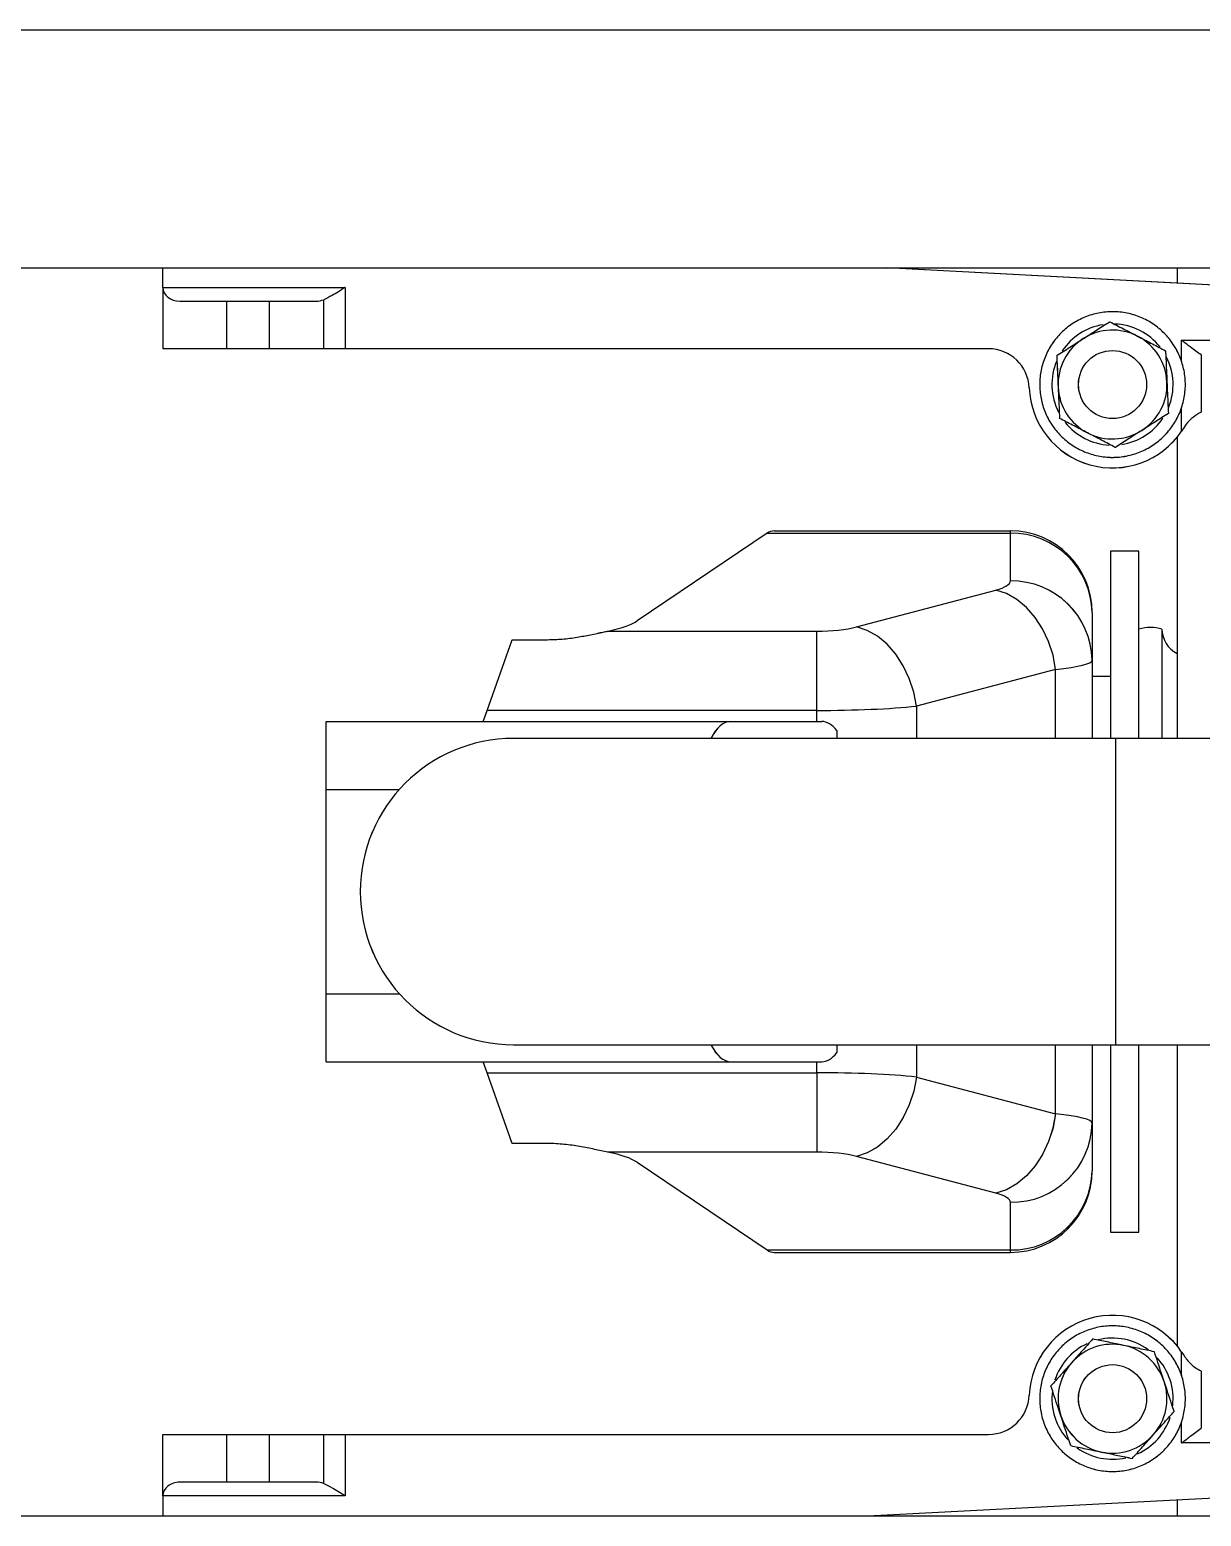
# Model space of a CAD drawing. Header units: inches. Extents: x -1851 to 6314, y -1304 to 4687.
# Drawn here: x 1539.06 to 1546.94, y 1502.99 to 1512.99 of the extents above; entities that cross this region are included whole.
import ezdxf

# ---------------------------------------------------------------- set-up
doc = ezdxf.new("R2010")
doc.units = ezdxf.units.IN
doc.header["$MEASUREMENT"] = 0
doc.layers.add('E-ARRY-TABL', color=9, linetype='Continuous')

# ---------------------------------------------------------------- blocks, each defined once
blk = doc.blocks.new('2.2.1_8 Mid Plan View')
at = {"color": 7, "linetype": 'Continuous', "lineweight": 15}
for p, q in [((-0.30061, -3.73684), (-0.30061, 2.68042)), ((0.30109, 2.68042), (0.30109, -3.73684)), ((-0.41544, -3.62201), (-0.41544, 2.56559)), ((-0.28572, -0.59238), (-0.30061, -0.87641)), ((0.28572, -0.59238), (0.30109, -0.88558)), ((-0.26575, -0.7344), (-0.26575, -0.60279)), ((0.26575, -0.60279), (0.26575, -0.7344)), ((-0.07382, -0.62663), (-0.07382, -0.76607)), ((0.07382, -0.76607), (0.07382, -0.62663)), ((-0.25867, -0.72494), (-0.23108, -0.72494)), ((0.23108, -0.72494), (0.25867, -0.72494)), ((-0.30061, -0.73654), (-0.29328, -0.73654)), ((-0.2235, -0.73339), (-0.22193, -0.7344)), ((-0.21905, -0.73654), (-0.07382, -0.73654)), ((0.07382, -0.73654), (0.21905, -0.73654)), ((0.22193, -0.7344), (0.2235, -0.73339)), ((0.29328, -0.73654), (0.30109, -0.73654)), ((-0.12655, -0.74387), (-0.07382, -0.74387)), ((-0.07382, -0.75496), (-0.16416, -0.75496)), ((-0.16416, -0.75496), (-0.16416, -0.76871)), ((0.16416, -0.75496), (0.07382, -0.75496)), ((0.16416, -0.76871), (0.16416, -0.75496)), ((-0.07382, -0.76607), (-0.07382, -1.05642)), ((0.07382, -1.05642), (0.07382, -0.76607)), ((-0.16416, -0.76871), (-0.07382, -0.76871)), ((-0.10375, -0.76871), (-0.10375, -0.77755)), ((0.07382, -0.76871), (0.16416, -0.76871)), ((-0.13451, -0.77755), (-0.11152, -0.77755)), ((-0.11152, -0.77755), (-0.07382, -0.77755)), ((0.07382, -0.77755), (0.11152, -0.77755)), ((0.11152, -0.77755), (0.13451, -0.77755)), ((-0.10713, -0.79512), (-0.08939, -0.86225)), ((0.08939, -0.86225), (0.10713, -0.79512)), ((-0.17388, -0.93077), (-0.17388, -0.81692)), ((-0.17274, -0.81692), (-0.17388, -0.81692)), ((-0.17274, -0.9342), (-0.17274, -0.81692)), ((-0.14975, -0.81692), (-0.17274, -0.81692)), ((-0.12762, -0.89107), (-0.14536, -0.82395)), ((0.14536, -0.82395), (0.12762, -0.89107)), ((0.17274, -0.81692), (0.14975, -0.81692)), ((0.17274, -0.9342), (0.17274, -0.81692)), ((0.17388, -0.81692), (0.17274, -0.81692)), ((0.17388, -0.93077), (0.17388, -0.81692)), ((-0.26164, -0.82753), (-0.26164, -1.13761)), ((0.26164, -1.13761), (0.26164, -0.82753)), ((-0.07762, -0.90058), (-0.07382, -0.90058)), ((0.07382, -0.90058), (0.07762, -0.90058)), ((-0.08202, -0.95162), (-0.08202, -0.90787)), ((0.08202, -0.95162), (0.08202, -0.90787)), ((-0.12556, -1.01105), (-0.12556, -0.91029)), ((-0.08733, -0.91029), (-0.12556, -0.91029)), ((-0.08733, -0.91029), (-0.08733, -1.06915)), ((0.08733, -1.06915), (0.08733, -0.91029)), ((0.08733, -0.91029), (0.12556, -0.91029)), ((0.12556, -0.91029), (0.12556, -1.01105)), ((-0.17274, -0.9342), (-0.13046, -0.99686)), ((0.13046, -0.99686), (0.17274, -0.9342)), ((-0.08202, -1.14664), (-0.08202, -0.95162)), ((0.08202, -1.14664), (0.08202, -0.95162)), ((-0.12142, -1.05699), (-0.12142, -1.04001)), ((0.12142, -1.04001), (0.12142, -1.05699)), ((-0.08733, -1.06915), (-0.12142, -1.05699)), ((0.12142, -1.05699), (0.08733, -1.06915)), ((-0.08202, -1.07104), (-0.08733, -1.06915)), ((0.08733, -1.06915), (0.08202, -1.07104)), ((-0.29117, -1.22538), (-0.29117, -1.13761)), ((-0.29117, -1.13761), (-0.26164, -1.13761)), ((-0.26164, -1.13761), (-0.26164, -1.14785)), ((0.26164, -1.13761), (0.29117, -1.13761)), ((0.26164, -1.14785), (0.26164, -1.13761)), ((0.29117, -1.13761), (0.29117, -1.22538)), ((-0.26164, -1.14785), (-0.28532, -1.14785)), ((-0.28461, -1.17412), (-0.28461, -1.15156)), ((-0.26164, -1.14785), (-0.26164, -1.17412)), ((-0.04921, -1.14664), (-0.08202, -1.14664)), ((0.04921, -1.14664), (-0.04921, -1.14664)), ((0.08202, -1.14664), (0.04921, -1.14664)), ((0.28532, -1.14785), (0.26164, -1.14785)), ((0.26164, -1.17412), (0.26164, -1.14785)), ((0.28461, -1.15156), (0.28461, -1.17412)), ((-0.28461, -1.17412), (-0.26164, -1.17412)), ((-0.28461, -1.19462), (-0.28461, -1.17412)), ((-0.26164, -1.17412), (-0.26164, -1.19462)), ((0.26164, -1.17412), (0.28461, -1.17412)), ((0.26164, -1.19462), (0.26164, -1.17412)), ((0.28461, -1.17412), (0.28461, -1.19462)), ((-0.26164, -1.19462), (-0.28461, -1.19462)), ((-0.28461, -1.21718), (-0.28461, -1.19462)), ((-0.26164, -1.19462), (-0.26164, -1.22538)), ((0.28461, -1.19462), (0.26164, -1.19462)), ((0.26164, -1.22538), (0.26164, -1.19462)), ((0.28461, -1.19462), (0.28461, -1.21718)), ((-0.29117, -1.22538), (-0.30061, -1.22538)), ((-0.29117, -1.22538), (-0.26164, -1.22538)), ((0.29117, -1.22538), (0.26164, -1.22538)), ((0.29117, -1.22538), (0.30109, -1.22538))]:
    blk.add_line(p, q, dxfattribs=at)
at = {"color": 8, "linetype": 'Continuous', "lineweight": 15}
for p, q in [((-0.2555, -0.7344), (-0.26575, -0.7344)), ((-0.22193, -0.7344), (-0.23334, -0.7344)), ((0.23334, -0.7344), (0.22193, -0.7344)), ((0.26575, -0.7344), (0.2555, -0.7344)), ((0.07382, -0.76607), (-0.07382, -0.76607)), ((-0.07382, -0.79512), (-0.10713, -0.79512)), ((0.10713, -0.79512), (0.07382, -0.79512)), ((-0.08939, -0.86225), (-0.07382, -0.86225)), ((0.07382, -0.86225), (0.08939, -0.86225)), ((-0.08202, -0.91029), (-0.08733, -0.91029)), ((0.08733, -0.91029), (0.08202, -0.91029)), ((-0.04921, -1.14664), (-0.04921, -1.11144)), ((0.04921, -1.14664), (0.04921, -1.11144))]:
    blk.add_line(p, q, dxfattribs=at)
at = {"color": 7, "linetype": 'Continuous', "lineweight": 15, "flags": 128}
for points in [[(-0.10713, -0.79512), (-0.11391, -0.7964), (-0.12048, -0.79852), (-0.12664, -0.80144), (-0.1322, -0.80504), (-0.13698, -0.80923), (-0.14085, -0.81388), (-0.14367, -0.81883), (-0.14536, -0.82395)], [(0.10713, -0.79512), (0.11391, -0.7964), (0.12048, -0.79852), (0.12664, -0.80144), (0.1322, -0.80504), (0.13698, -0.80923), (0.14085, -0.81388), (0.14367, -0.81883), (0.14536, -0.82395)], [(-0.08939, -0.86225), (-0.09617, -0.86352), (-0.10274, -0.86565), (-0.1089, -0.86856), (-0.11446, -0.87217), (-0.11924, -0.87636), (-0.1231, -0.881), (-0.12592, -0.88596), (-0.12762, -0.89107)], [(0.08939, -0.86225), (0.09617, -0.86352), (0.10274, -0.86565), (0.1089, -0.86856), (0.11446, -0.87217), (0.11924, -0.87636), (0.1231, -0.881), (0.12592, -0.88596), (0.12762, -0.89107)]]:
    blk.add_lwpolyline(points, dxfattribs=at)
at = {"color": 7, "linetype": 'Continuous', "lineweight": 15}
for centre in [(-0.24442, -0.76771), (0.24442, -0.76771)]:
    blk.add_circle(centre, 0.0164, dxfattribs=at)
for centre, radius, start, end in [((-0.24442, -0.76771), 0.0351, 120.68288, 131.93288), ((-0.24442, -0.76771), 0.0351, 109.43288, 120.68288), ((-0.24442, -0.76771), 0.0351, 98.18288, 109.43288), ((-0.24442, -0.76771), 0.0351, 86.93288, 98.18288), ((-0.24442, -0.76771), 0.04019, 272.35528, 55.98004), ((-0.24442, -0.76771), 0.0351, 75.68288, 86.93288), ((-0.24442, -0.76771), 0.0351, 64.43288, 75.68288), ((-0.24442, -0.76771), 0.0351, 53.18288, 64.43288), ((-0.12655, -0.73075), 0.01312, 270, 333.81634), ((0.24442, -0.76771), 0.04019, 124.01996, 267.64472), ((0.24442, -0.76771), 0.0351, 113.90506, 125.15506), ((0.24442, -0.76771), 0.0351, 102.65506, 113.90506), ((0.24442, -0.76771), 0.0351, 91.40506, 102.65506), ((0.24442, -0.76771), 0.0351, 80.15506, 91.40506), ((0.24442, -0.76771), 0.0351, 68.90506, 80.15506), ((0.24442, -0.76771), 0.0351, 57.65506, 68.90506), ((-0.24442, -0.76771), 0.0292, 128.30288, 177.95703), ((-0.24442, -0.76771), 0.0351, 131.93288, 143.18288), ((-0.24442, -0.76771), 0.02625, 92.55788, 152.55788), ((-0.24442, -0.76771), 0.0292, 92.55788, 116.79583), ((-0.24442, -0.76771), 0.0292, 67.40745, 92.55788), ((-0.24442, -0.76771), 0.02625, 32.55788, 92.55788), ((-0.24442, -0.76771), 0.0292, 8.73124, 56.20839), ((-0.24442, -0.76771), 0.0351, 41.93288, 53.18288), ((-0.24442, -0.76771), 0.0351, 30.68288, 41.93288), ((-0.10766, -0.74942), 0.01968, 163.6403, 196.3597), ((0.24442, -0.76771), 0.0351, 136.40506, 147.65506), ((0.24442, -0.76771), 0.02625, 108.28006, 168.28006), ((0.24442, -0.76771), 0.0351, 125.15506, 136.40506), ((0.24442, -0.76771), 0.0292, 108.28006, 132.51802), ((0.24442, -0.76771), 0.0292, 83.12964, 108.28006), ((0.24442, -0.76771), 0.02625, 48.28006, 108.28006), ((0.24442, -0.76771), 0.0292, 24.45342, 71.93058), ((0.24442, -0.76771), 0.0351, 46.40506, 57.65506), ((0.24442, -0.76771), 0.0351, 35.15506, 46.40506), ((-0.24442, -0.76771), 0.0351, 143.18288, 154.43288), ((-0.24442, -0.76771), 0.0351, 19.43288, 30.68288), ((0.24442, -0.76771), 0.0351, 147.65506, 158.90506), ((0.24442, -0.76771), 0.0292, 144.02506, 193.67922), ((0.24442, -0.76771), 0.02625, 348.28006, 48.28006), ((0.24442, -0.76771), 0.0351, 23.90506, 35.15506), ((-0.24442, -0.76771), 0.0351, 165.68288, 176.93288), ((-0.24442, -0.76771), 0.0351, 154.43288, 165.68288), ((-0.24442, -0.76771), 0.02625, 152.55788, 212.55788), ((-0.24442, -0.76771), 0.02625, 332.55788, 32.55788), ((-0.24442, -0.76771), 0.0351, 8.18288, 19.43288), ((0.24442, -0.76771), 0.0351, 158.90506, 170.15506), ((0.24442, -0.76771), 0.0351, 12.65506, 23.90506), ((-0.24442, -0.76771), 0.0351, 176.93288, 188.18288), ((-0.24442, -0.76771), 0.0351, 356.93288, 8.18288), ((0.24442, -0.76771), 0.0351, 170.15506, 181.40506), ((0.24442, -0.76771), 0.02625, 168.28006, 228.28006), ((0.24442, -0.76771), 0.0292, 324.37687, 12.67514), ((0.24442, -0.76771), 0.0351, 1.40506, 12.65506), ((-0.24442, -0.76771), 0.0351, 188.18288, 199.43288), ((-0.24442, -0.76771), 0.0292, 188.9922, 236.0844), ((-0.24442, -0.76771), 0.0292, 308.65468, 356.95295), ((-0.24442, -0.76771), 0.0351, 345.68288, 356.93288), ((0.24442, -0.76771), 0.0351, 181.40506, 192.65506), ((0.24442, -0.76771), 0.02625, 288.28006, 348.28006), ((0.24442, -0.76771), 0.0351, 338.90506, 350.15506), ((0.24442, -0.76771), 0.0351, 350.15506, 1.40506), ((-0.24442, -0.76771), 0.0351, 199.43288, 210.68288), ((-0.24442, -0.76771), 0.02625, 272.55788, 332.55788), ((-0.24442, -0.76771), 0.0351, 334.43288, 345.68288), ((-0.13451, -0.81692), 0.03937, 90, 180), ((-0.13391, -0.81638), 0.03884, 90.88733, 180.79366), ((-0.11092, -0.81638), 0.03884, 90.88733, 180.79366), ((0.11092, -0.81638), 0.03884, 359.20634, 89.11267), ((0.13391, -0.81638), 0.03884, 359.20634, 89.11267), ((0.13451, -0.81692), 0.03937, 0, 90), ((0.24442, -0.76771), 0.0351, 192.65506, 203.90506), ((0.24442, -0.76771), 0.0292, 204.71439, 251.80658), ((0.24442, -0.76771), 0.0351, 327.65506, 338.90506), ((-0.24442, -0.76771), 0.0351, 210.68288, 221.93288), ((-0.24442, -0.76771), 0.02625, 212.55788, 272.55788), ((-0.24442, -0.76771), 0.0351, 323.18288, 334.43288), ((0.24442, -0.76771), 0.0351, 203.90506, 215.15506), ((0.24442, -0.76771), 0.0351, 215.15506, 226.40506), ((0.24442, -0.76771), 0.02625, 228.28006, 288.28006), ((0.24442, -0.76771), 0.0351, 316.40506, 327.65506), ((-0.24442, -0.76771), 0.0351, 221.93288, 233.18288), ((-0.24442, -0.76771), 0.0292, 246.87351, 297.22169), ((-0.24442, -0.76771), 0.0351, 300.68288, 311.93288), ((-0.24442, -0.76771), 0.0351, 311.93288, 323.18288), ((0.24442, -0.76771), 0.0351, 226.40506, 237.65506), ((0.24442, -0.76771), 0.0292, 262.59569, 312.94388), ((0.24442, -0.76771), 0.0351, 305.15506, 316.40506), ((-0.24442, -0.76771), 0.0351, 233.18288, 244.43288), ((-0.24442, -0.76771), 0.0351, 244.43288, 255.68288), ((-0.24442, -0.76771), 0.0351, 255.68288, 266.93288), ((-0.24442, -0.76771), 0.0351, 266.93288, 278.18288), ((-0.24442, -0.76771), 0.0351, 278.18288, 289.43288), ((-0.24442, -0.76771), 0.0351, 289.43288, 300.68288), ((0.24442, -0.76771), 0.0351, 237.65506, 248.90506), ((0.24442, -0.76771), 0.0351, 248.90506, 260.15506), ((0.24442, -0.76771), 0.0351, 260.15506, 271.40506), ((0.24442, -0.76771), 0.0351, 271.40506, 282.65506), ((0.24442, -0.76771), 0.0351, 282.65506, 293.90506), ((0.24442, -0.76771), 0.0351, 293.90506, 305.15506), ((-0.24196, -0.82753), 0.01968, 92.35528, 180), ((0.24196, -0.82753), 0.01968, 0, 87.64472), ((0, -1.05642), 0.07382, 180, 0)]:
    blk.add_arc(centre, radius, start, end, dxfattribs=at)
for centre, major_axis, ratio, start_param, end_param in [((-0.11152, -0.84317), (0, 0.06562), 0.09834, 5.533966, 6.283185), ((0.11152, -0.84317), (0, 0.06562), 0.09834, 0, 0.749219), ((-0.14975, -0.84317), (0, 0.02625), 0.24585, 5.533966, 6.283185), ((0.14975, -0.84317), (0, 0.02625), 0.24585, 0, 0.749219), ((-0.09378, -0.91029), (0, 0.06562), 0.09834, 4.712389, 5.533966), ((0.09378, -0.91029), (0, 0.06562), 0.09834, 0.749219, 1.570796), ((-0.13201, -0.91029), (0, 0.02625), 0.24585, 4.712389, 5.533966), ((0.13201, -0.91029), (0, 0.02625), 0.24585, 0.749219, 1.570796), ((-0.04921, -0.90787), (0.03281, 0), 0.444444, 2.617994, 3.141593), ((0.04921, -0.90787), (0.03281, 0), 0.444444, 0, 0.523599), ((-0.13451, -0.93077), (0.03937, 0), 0.364309, 3.141593, 3.382662), ((0.13451, -0.93077), (0.03937, 0), 0.364309, 6.042116, 6.283185), ((-0.04921, -0.95162), (0.03281, 0), 0.444444, 3.141593, 3.864327), ((0.04921, -0.95162), (0.03281, 0), 0.444444, 5.560451, 6.283185), ((-0.13432, -1.04001), (0, 0.04593), 0.24585, 5.394785, 5.93382), ((0.13432, -1.04001), (0, 0.04593), 0.24585, 0.349365, 0.8884), ((-0.29117, -1.15156), (0, 0.0082), 0.8, 4.712389, 5.181588), ((0.29117, -1.15156), (0, 0.0082), 0.8, 1.101597, 1.570796), ((-0.29117, -1.21718), (0, 0.0082), 0.8, 3.141593, 4.712389), ((0.29117, -1.21718), (0, 0.0082), 0.8, 1.570796, 3.141593)]:
    blk.add_ellipse(centre, major_axis=major_axis, ratio=ratio, start_param=start_param, end_param=end_param, dxfattribs=at)
for points, knots in [([(-0.25867, -0.72494), (-0.25992, -0.72668), (-0.2621, -0.72972), (-0.26465, -0.73299), (-0.26574, -0.73438), (-0.26575, -0.7344)], [0, 0, 0, 0, 0.567676, 0.996223, 1, 1, 1, 1]), ([(-0.23108, -0.72494), (-0.23037, -0.72623), (-0.22896, -0.72881), (-0.22608, -0.7317), (-0.22411, -0.73299), (-0.2235, -0.73339)], [0, 0, 0, 0, 0.40927, 0.81718, 1, 1, 1, 1]), ([(0.2235, -0.73339), (0.22497, -0.73233), (0.22791, -0.73019), (0.23011, -0.72691), (0.23093, -0.72523), (0.23108, -0.72494)], [0, 0, 0, 0, 0.451634, 0.905839, 1, 1, 1, 1]), ([(0.26575, -0.7344), (0.26574, -0.73438), (0.26465, -0.73299), (0.2621, -0.72972), (0.25992, -0.72668), (0.25867, -0.72494)], [0, 0, 0, 0, 0.003777, 0.432324, 1, 1, 1, 1]), ([(-0.26771, -0.75561), (-0.26755, -0.75529), (-0.26629, -0.75288), (-0.26393, -0.74833), (-0.2618, -0.74423), (-0.26073, -0.74216)], [0, 0, 0, 0, 0.070086, 0.530782, 1, 1, 1, 1]), ([(-0.26073, -0.74216), (-0.25946, -0.74211), (-0.25452, -0.74189), (-0.2494, -0.74166), (-0.24559, -0.74149)], [0, 0, 0, 0, 0.257551, 1, 1, 1, 1]), ([(-0.24559, -0.74149), (-0.24421, -0.74143), (-0.23909, -0.7412), (-0.2341, -0.74097), (-0.23045, -0.74081)], [0, 0, 0, 0, 0.268634, 1, 1, 1, 1]), ([(-0.23045, -0.74081), (-0.22913, -0.74289), (-0.22646, -0.74707), (-0.22369, -0.7514), (-0.2223, -0.75358)], [0, 0, 0, 0, 0.495458, 1, 1, 1, 1]), ([(0.23619, -0.74279), (0.23488, -0.74322), (0.23001, -0.74483), (0.22527, -0.74639), (0.2218, -0.74754)], [0, 0, 0, 0, 0.268634, 1, 1, 1, 1]), ([(0.25058, -0.73803), (0.24937, -0.73843), (0.24468, -0.73998), (0.23981, -0.74159), (0.23619, -0.74279)], [0, 0, 0, 0, 0.257551, 1, 1, 1, 1]), ([(0.26189, -0.74812), (0.26162, -0.74788), (0.25959, -0.74607), (0.25576, -0.74266), (0.25231, -0.73958), (0.25058, -0.73803)], [0, 0, 0, 0, 0.070086, 0.530782, 1, 1, 1, 1]), ([(0.2218, -0.74754), (0.2213, -0.74995), (0.22029, -0.75481), (0.21925, -0.75984), (0.21872, -0.76238)], [0, 0, 0, 0, 0.495458, 1, 1, 1, 1]), ([(0.2732, -0.7582), (0.27136, -0.75656), (0.26765, -0.75326), (0.26382, -0.74984), (0.26189, -0.74812)], [0, 0, 0, 0, 0.495458, 1, 1, 1, 1]), ([(-0.2747, -0.76906), (-0.27356, -0.76688), (-0.27127, -0.76247), (-0.26891, -0.75791), (-0.26771, -0.75561)], [0, 0, 0, 0, 0.495458, 1, 1, 1, 1]), ([(-0.2223, -0.75358), (-0.2221, -0.75389), (-0.22064, -0.75618), (-0.21788, -0.7605), (-0.2154, -0.76439), (-0.21414, -0.76636)], [0, 0, 0, 0, 0.070086, 0.530782, 1, 1, 1, 1]), ([(0.27012, -0.77304), (0.27019, -0.77269), (0.27074, -0.77002), (0.27179, -0.765), (0.27272, -0.76048), (0.2732, -0.7582)], [0, 0, 0, 0, 0.070086, 0.530782, 1, 1, 1, 1]), ([(-0.21414, -0.76636), (-0.21528, -0.76854), (-0.21757, -0.77295), (-0.21993, -0.7775), (-0.22113, -0.7798)], [0, 0, 0, 0, 0.495458, 1, 1, 1, 1]), ([(0.21872, -0.76238), (0.21865, -0.76273), (0.2181, -0.76539), (0.21705, -0.77041), (0.21612, -0.77493), (0.21564, -0.77721)], [0, 0, 0, 0, 0.070086, 0.530782, 1, 1, 1, 1]), ([(-0.26654, -0.78183), (-0.26673, -0.78153), (-0.2682, -0.77924), (-0.27096, -0.77491), (-0.27344, -0.77102), (-0.2747, -0.76906)], [0, 0, 0, 0, 0.070086, 0.530782, 1, 1, 1, 1]), ([(0.26704, -0.78788), (0.26754, -0.78547), (0.26855, -0.7806), (0.26959, -0.77558), (0.27012, -0.77304)], [0, 0, 0, 0, 0.495458, 1, 1, 1, 1]), ([(-0.22113, -0.7798), (-0.22129, -0.78012), (-0.22255, -0.78254), (-0.22491, -0.78709), (-0.22704, -0.79118), (-0.22811, -0.79325)], [0, 0, 0, 0, 0.070086, 0.530782, 1, 1, 1, 1]), ([(0.21564, -0.77721), (0.21748, -0.77885), (0.22119, -0.78216), (0.22502, -0.78557), (0.22695, -0.7873)], [0, 0, 0, 0, 0.495458, 1, 1, 1, 1]), ([(-0.25839, -0.7946), (-0.25971, -0.79253), (-0.26238, -0.78834), (-0.26515, -0.78402), (-0.26654, -0.78183)], [0, 0, 0, 0, 0.495458, 1, 1, 1, 1]), ([(0.22695, -0.7873), (0.22722, -0.78754), (0.22925, -0.78935), (0.23308, -0.79276), (0.23653, -0.79583), (0.23826, -0.79738)], [0, 0, 0, 0, 0.070086, 0.530782, 1, 1, 1, 1]), ([(0.26704, -0.78788), (0.26583, -0.78828), (0.26114, -0.78983), (0.25627, -0.79143), (0.25265, -0.79263)], [0, 0, 0, 0, 0.257551, 1, 1, 1, 1]), ([(-0.25839, -0.7946), (-0.25712, -0.79455), (-0.25218, -0.79433), (-0.24705, -0.7941), (-0.24325, -0.79393)], [0, 0, 0, 0, 0.257551, 1, 1, 1, 1]), ([(-0.24325, -0.79393), (-0.24187, -0.79387), (-0.23675, -0.79364), (-0.23176, -0.79342), (-0.22811, -0.79325)], [0, 0, 0, 0, 0.268634, 1, 1, 1, 1]), ([(0.25265, -0.79263), (0.25134, -0.79306), (0.24647, -0.79467), (0.24173, -0.79624), (0.23826, -0.79738)], [0, 0, 0, 0, 0.268634, 1, 1, 1, 1]), ([(-0.12142, -1.04001), (-0.12149, -1.03763), (-0.12161, -1.03279), (-0.12257, -1.0258), (-0.12382, -1.01917), (-0.12489, -1.01434), (-0.12542, -1.01175), (-0.12556, -1.01105)], [0, 0, 0, 0, 0.225619, 0.458408, 0.683808, 0.914596, 1, 1, 1, 1]), ([(0.12556, -1.01105), (0.12512, -1.01311), (0.12424, -1.01728), (0.12279, -1.02436), (0.12171, -1.03197), (0.12142, -1.03728), (0.12142, -1.03998), (0.12142, -1.04001)], [0, 0, 0, 0, 0.245342, 0.49764, 0.743058, 0.997175, 1, 1, 1, 1]), ([(-0.29117, -1.13761), (-0.29116, -1.13762), (-0.28984, -1.13971), (-0.2875, -1.14331), (-0.28595, -1.14654), (-0.28532, -1.14785)], [0, 0, 0, 0, 0.003713, 0.594805, 1, 1, 1, 1]), ([(0.28532, -1.14785), (0.28595, -1.14654), (0.2875, -1.14331), (0.28984, -1.13971), (0.29116, -1.13762), (0.29117, -1.13761)], [0, 0, 0, 0, 0.405195, 0.996287, 1, 1, 1, 1])]:
    blk.add_open_spline(points, degree=3, knots=knots, dxfattribs=at)
blk = doc.blocks.new('A$C1ac49d95')
at = {"layer": 'E-ARRY-TABL'}
for p, q in [((1.6022, 1524.9429), (87.9376, 1524.9429)), ((0, 1523.3408), (89.5398, 1523.3408)), ((35.0423, 1523.2091), (35.0423, 1523.3408)), ((43.8745, 1523.1331), (39.9115, 1523.3408)), ((41.8631, 1523.3408), (41.8631, 1523.2385)), ((35.0423, 1523.2091), (35.0423, 1522.7971)), ((35.0423, 1523.2091), (36.267, 1523.2091)), ((36.267, 1523.2091), (36.267, 1522.7971)), ((35.1567, 1523.1175), (35.4715, 1523.1175)), ((35.4715, 1522.7971), (35.4715, 1523.1175)), ((35.4715, 1523.1175), (35.7575, 1523.1175)), ((35.7575, 1523.1175), (35.7575, 1522.7971)), ((35.7575, 1523.1175), (36.0723, 1523.1175)), ((36.124, 1522.7971), (36.124, 1523.1274)), ((41.893, 1522.8543), (43.7293, 1522.8543)), ((41.893, 1522.7113), (41.893, 1522.8543)), ((35.4715, 1522.7971), (35.0423, 1522.7971)), ((35.7575, 1522.7971), (35.4715, 1522.7971)), ((36.124, 1522.7971), (35.7575, 1522.7971)), ((36.267, 1522.7971), (36.124, 1522.7971)), ((40.5935, 1522.7971), (36.267, 1522.7971)), ((42.0249, 1522.7556), (42.0249, 1522.3705)), ((41.893, 1522.243), (41.893, 1522.4022)), ((41.907, 1522.2648), (41.893, 1522.243)), ((41.8631, 1522.2027), (41.8631, 1520.1763)), ((39.1052, 1521.5567), (38.2309, 1520.9666)), ((39.1052, 1521.5567), (40.7415, 1521.5567)), ((39.153, 1521.5725), (40.7415, 1521.5725)), ((40.7415, 1521.5567), (40.7415, 1521.5725)), ((40.7415, 1521.2359), (40.7415, 1521.5567)), ((41.4142, 1521.4369), (41.4142, 1520.1763)), ((41.606, 1521.4369), (41.4142, 1521.4369)), ((41.606, 1520.1763), (41.606, 1521.4369)), ((39.7069, 1520.927), (40.6435, 1521.1745)), ((41.2909, 1521.0232), (41.2909, 1520.7024)), ((38.0329, 1520.8983), (39.4387, 1520.8983)), ((39.4387, 1520.3648), (39.4387, 1520.8983)), ((41.7608, 1520.9121), (41.7608, 1520.1763)), ((37.2222, 1520.3648), (37.3918, 1520.8406)), ((37.3918, 1520.8406), (37.6287, 1520.8406)), ((41.2909, 1520.7024), (41.2909, 1520.1763)), ((41.0457, 1520.6411), (40.1091, 1520.3936)), ((41.0457, 1520.1763), (41.0457, 1520.6411)), ((41.4142, 1520.594), (41.2909, 1520.594)), ((37.1957, 1520.2908), (37.2222, 1520.3648)), ((39.4387, 1520.3648), (37.2222, 1520.3648)), ((39.4387, 1520.2908), (39.4387, 1520.3648)), ((40.1091, 1520.3936), (40.1091, 1520.1763)), ((36.1409, 1519.833), (36.1409, 1520.2908)), ((36.1409, 1520.2908), (38.8621, 1520.2908)), ((38.8621, 1520.2908), (39.4725, 1520.2908)), ((41.4511, 1520.1763), (37.3998, 1520.1763)), ((39.5742, 1520.2295), (39.5742, 1520.1763)), ((43.3966, 1520.1763), (41.4511, 1520.1763)), ((41.4511, 1518.1164), (41.4511, 1520.1763)), ((36.1409, 1518.4597), (36.1409, 1519.833)), ((36.1409, 1519.833), (36.6321, 1519.833)), ((36.1409, 1518.0019), (36.1409, 1518.4597)), ((36.1409, 1518.4597), (36.6321, 1518.4597)), ((37.3998, 1518.1164), (41.4511, 1518.1164)), ((39.5742, 1518.1164), (39.5742, 1518.0633)), ((40.1091, 1518.1164), (40.1091, 1517.8992)), ((41.0457, 1517.6516), (41.0457, 1518.1164)), ((41.2909, 1518.1164), (41.2909, 1517.5903)), ((41.4142, 1518.1164), (41.4142, 1516.8558)), ((41.4511, 1518.1164), (43.3966, 1518.1164)), ((41.606, 1516.8558), (41.606, 1518.1164)), ((41.8631, 1518.1164), (41.8631, 1516.09)), ((36.1409, 1518.0019), (38.8621, 1518.0019)), ((37.2222, 1517.9279), (37.1957, 1518.0019)), ((38.8621, 1518.0019), (39.4725, 1518.0019)), ((39.4387, 1517.9279), (39.4387, 1518.0019)), ((37.2222, 1517.9279), (39.4387, 1517.9279)), ((37.3918, 1517.4521), (37.2222, 1517.9279)), ((39.4387, 1517.9279), (39.4387, 1517.3944)), ((40.1091, 1517.8992), (41.0457, 1517.6516)), ((41.2909, 1517.5903), (41.2909, 1517.2695)), ((37.6287, 1517.4521), (37.3918, 1517.4521)), ((39.4387, 1517.3944), (38.0329, 1517.3944)), ((40.6435, 1517.1182), (39.7069, 1517.3657)), ((38.2309, 1517.3261), (39.1052, 1516.7361)), ((40.7415, 1516.7361), (40.7415, 1517.0569)), ((41.4142, 1516.8558), (41.606, 1516.8558)), ((39.1052, 1516.7361), (40.7415, 1516.7361)), ((39.153, 1516.7202), (40.7415, 1516.7202)), ((40.7415, 1516.7202), (40.7415, 1516.7361)), ((41.893, 1516.0497), (41.907, 1516.0279)), ((41.893, 1515.8905), (41.893, 1516.0497)), ((42.0249, 1515.9222), (42.0249, 1515.5371)), ((41.893, 1515.4384), (41.893, 1515.5814)), ((35.0423, 1515.0836), (35.0423, 1515.4956)), ((35.0423, 1515.4956), (35.4715, 1515.4956)), ((35.4715, 1515.1752), (35.4715, 1515.4956)), ((35.4715, 1515.4956), (35.7575, 1515.4956)), ((35.7575, 1515.4956), (35.7575, 1515.1752)), ((35.7575, 1515.4956), (36.124, 1515.4956)), ((36.124, 1515.1653), (36.124, 1515.4956)), ((36.124, 1515.4956), (36.267, 1515.4956)), ((36.267, 1515.4956), (36.267, 1515.0836)), ((36.267, 1515.4956), (40.5935, 1515.4956)), ((43.7293, 1515.4384), (41.893, 1515.4384)), ((35.4715, 1515.1752), (35.1567, 1515.1752)), ((35.7575, 1515.1752), (35.4715, 1515.1752)), ((36.0723, 1515.1752), (35.7575, 1515.1752)), ((43.8745, 1515.1597), (39.7835, 1514.9453)), ((36.267, 1515.0836), (35.0423, 1515.0836)), ((35.0423, 1515.0836), (35.0423, 1514.9453)), ((41.8631, 1515.0542), (41.8631, 1514.9453)), ((89.5398, 1514.9453), (0, 1514.9453))]:
    blk.add_line(p, q, dxfattribs=at)
for points in [[(41.0457, 1520.6411), (41.0279, 1520.7357), (40.9982, 1520.8274), (40.9576, 1520.9134), (40.9073, 1520.9909), (40.8488, 1521.0577), (40.784, 1521.1116), (40.7148, 1521.1509), (40.6435, 1521.1745)], [(40.1091, 1520.3936), (40.0913, 1520.4882), (40.0616, 1520.5799), (40.021, 1520.6658), (39.9707, 1520.7434), (39.9122, 1520.8101), (39.8474, 1520.864), (39.7782, 1520.9034), (39.7069, 1520.927)], [(40.1091, 1517.8992), (40.0913, 1517.8045), (40.0616, 1517.7128), (40.021, 1517.6269), (39.9707, 1517.5493), (39.9122, 1517.4826), (39.8474, 1517.4287), (39.7782, 1517.3893), (39.7069, 1517.3657)], [(41.0457, 1517.6516), (41.0279, 1517.557), (40.9982, 1517.4653), (40.9576, 1517.3793), (40.9073, 1517.3018), (40.8488, 1517.235), (40.784, 1517.1812), (40.7148, 1517.1418), (40.6435, 1517.1182)]]:
    blk.add_lwpolyline(points, dxfattribs=at)
for centre in [(41.4282, 1522.5567), (41.4282, 1515.736)]:
    blk.add_circle(centre, 0.2289, dxfattribs=at)
for centre, radius, start, end in [((41.4282, 1522.5567), 0.4074, 98.9922, 146.0844), ((41.4282, 1522.5567), 0.4898, 120.68288, 131.93288), ((41.4282, 1522.5567), 0.4898, 109.43288, 120.68288), ((41.4282, 1522.5567), 0.4898, 98.18288, 109.43288), ((41.4282, 1522.5567), 0.4898, 86.93288, 98.18288), ((41.4282, 1522.5567), 0.4074, 38.30288, 87.95703), ((41.4282, 1522.5567), 0.4898, 75.68288, 86.93288), ((41.4282, 1522.5567), 0.4898, 64.43288, 75.68288), ((41.4282, 1522.5567), 0.4898, 53.18288, 64.43288), ((41.4282, 1522.5567), 0.4898, 143.18288, 154.43288), ((41.4282, 1522.5567), 0.4898, 131.93288, 143.18288), ((41.4282, 1522.5567), 0.3662, 122.55788, 182.55788), ((41.4282, 1522.5567), 0.3662, 62.55788, 122.55788), ((41.4282, 1522.5567), 0.3662, 2.55788, 62.55788), ((41.4282, 1522.5567), 0.4898, 41.93288, 53.18288), ((41.4282, 1522.5567), 0.4898, 30.68288, 41.93288), ((40.5935, 1522.5224), 0.2747, 2.35528, 90), ((41.4282, 1522.5567), 0.4898, 154.43288, 165.68288), ((41.4282, 1522.5567), 0.4898, 19.43288, 30.68288), ((41.4282, 1522.5567), 0.4898, 165.68288, 176.93288), ((41.4282, 1522.5567), 0.4074, 156.87351, 207.22169), ((41.4282, 1522.5567), 0.4074, 2.55788, 26.79583), ((41.4282, 1522.5567), 0.4898, 8.18288, 19.43288), ((41.4282, 1522.5567), 0.4898, 176.93288, 188.18288), ((41.4282, 1522.5567), 0.3662, 302.55788, 2.55788), ((41.4282, 1522.5567), 0.4074, 337.40745, 2.55788), ((41.4282, 1522.5567), 0.4898, 356.93288, 8.18288), ((41.4282, 1522.5567), 0.5608, 182.35528, 325.98004), ((41.4282, 1522.5567), 0.4898, 188.18288, 199.43288), ((41.4282, 1522.5567), 0.3662, 182.55788, 242.55788), ((41.4282, 1522.5567), 0.4898, 345.68288, 356.93288), ((41.4282, 1522.5567), 0.4898, 199.43288, 210.68288), ((41.4282, 1522.5567), 0.4898, 334.43288, 345.68288), ((41.4282, 1522.5567), 0.4898, 210.68288, 221.93288), ((41.4282, 1522.5567), 0.4074, 218.65468, 266.95295), ((41.4282, 1522.5567), 0.4074, 278.73124, 326.20839), ((41.4282, 1522.5567), 0.4898, 311.93288, 323.18288), ((41.4282, 1522.5567), 0.4898, 323.18288, 334.43288), ((41.4282, 1522.5567), 0.4898, 221.93288, 233.18288), ((41.4282, 1522.5567), 0.4898, 233.18288, 244.43288), ((41.4282, 1522.5567), 0.3662, 242.55788, 302.55788), ((41.4282, 1522.5567), 0.4898, 300.68288, 311.93288), ((41.4282, 1522.5567), 0.4898, 244.43288, 255.68288), ((41.4282, 1522.5567), 0.4898, 255.68288, 266.93288), ((41.4282, 1522.5567), 0.4898, 266.93288, 278.18288), ((41.4282, 1522.5567), 0.4898, 278.18288, 289.43288), ((41.4282, 1522.5567), 0.4898, 289.43288, 300.68288), ((40.7415, 1521.0232), 0.5493, 0, 90), ((40.749, 1521.0148), 0.5419, 0.88733, 90.79366), ((40.749, 1520.694), 0.5419, 0.88733, 90.79366), ((41.6834, 1520.6486), 0.2747, 73.6403, 106.3597), ((41.9439, 1520.9121), 0.1831, 180, 243.81634), ((37.3998, 1519.1464), 1.03, 90, 270), ((40.749, 1517.5987), 0.5419, 269.20634, 359.11267), ((40.749, 1517.2779), 0.5419, 269.20634, 359.11267), ((40.7415, 1517.2695), 0.5493, 270, 0), ((41.4282, 1515.736), 0.5608, 34.01996, 177.64472), ((41.4282, 1515.736), 0.4898, 113.90506, 125.15506), ((41.4282, 1515.736), 0.4898, 102.65506, 113.90506), ((41.4282, 1515.736), 0.4898, 91.40506, 102.65506), ((41.4282, 1515.736), 0.4898, 80.15506, 91.40506), ((41.4282, 1515.736), 0.4898, 68.90506, 80.15506), ((41.4282, 1515.736), 0.4898, 57.65506, 68.90506), ((41.4282, 1515.736), 0.4898, 136.40506, 147.65506), ((41.4282, 1515.736), 0.4074, 114.71439, 161.80658), ((41.4282, 1515.736), 0.4898, 125.15506, 136.40506), ((41.4282, 1515.736), 0.3662, 78.28006, 138.28006), ((41.4282, 1515.736), 0.4074, 54.02506, 103.67922), ((41.4282, 1515.736), 0.3662, 18.28006, 78.28006), ((41.4282, 1515.736), 0.4898, 46.40506, 57.65506), ((41.4282, 1515.736), 0.4898, 35.15506, 46.40506), ((41.4282, 1515.736), 0.4898, 147.65506, 158.90506), ((41.4282, 1515.736), 0.3662, 138.28006, 198.28006), ((41.4282, 1515.736), 0.4074, 18.28006, 42.51802), ((41.4282, 1515.736), 0.4898, 23.90506, 35.15506), ((41.4282, 1515.736), 0.4898, 158.90506, 170.15506), ((41.4282, 1515.736), 0.4074, 353.12964, 18.28006), ((41.4282, 1515.736), 0.4898, 12.65506, 23.90506), ((40.5935, 1515.7703), 0.2747, 270, 357.64472), ((41.4282, 1515.736), 0.4898, 170.15506, 181.40506), ((41.4282, 1515.736), 0.4074, 172.59569, 222.94388), ((41.4282, 1515.736), 0.3662, 318.28006, 18.28006), ((41.4282, 1515.736), 0.4898, 1.40506, 12.65506), ((41.4282, 1515.736), 0.4898, 181.40506, 192.65506), ((41.4282, 1515.736), 0.4898, 338.90506, 350.15506), ((41.4282, 1515.736), 0.4898, 350.15506, 1.40506), ((41.4282, 1515.736), 0.4898, 192.65506, 203.90506), ((41.4282, 1515.736), 0.3662, 198.28006, 258.28006), ((41.4282, 1515.736), 0.4074, 294.45342, 341.93058), ((41.4282, 1515.736), 0.4898, 327.65506, 338.90506), ((41.4282, 1515.736), 0.4898, 203.90506, 215.15506), ((41.4282, 1515.736), 0.4898, 215.15506, 226.40506), ((41.4282, 1515.736), 0.3662, 258.28006, 318.28006), ((41.4282, 1515.736), 0.4898, 316.40506, 327.65506), ((41.4282, 1515.736), 0.4898, 226.40506, 237.65506), ((41.4282, 1515.736), 0.4074, 234.37687, 282.67514), ((41.4282, 1515.736), 0.4898, 305.15506, 316.40506), ((41.4282, 1515.736), 0.4898, 237.65506, 248.90506), ((41.4282, 1515.736), 0.4898, 248.90506, 260.15506), ((41.4282, 1515.736), 0.4898, 260.15506, 271.40506), ((41.4282, 1515.736), 0.4898, 271.40506, 282.65506), ((41.4282, 1515.736), 0.4898, 282.65506, 293.90506), ((41.4282, 1515.736), 0.4898, 293.90506, 305.15506)]:
    blk.add_arc(centre, radius, start, end, dxfattribs=at)
for centre, major_axis, ratio, start_param, end_param in [((35.1567, 1523.2091), (0.1144, 0), 0.8, 3.141593, 4.712389), ((36.0723, 1523.2091), (0.1144, 0), 0.8, 4.712389, 5.181588), ((39.153, 1521.0232), (0, -0.5493), 0.364309, 3.141593, 3.382662), ((40.3753, 1521.2359), (0.3662, 0), 0.24585, 5.533966, 6.283185), ((37.6287, 1521.0206), (0.6409, 0), 0.24585, 5.394785, 5.93382), ((39.4387, 1520.9883), (0.3662, 0), 0.24585, 4.712389, 5.533966), ((40.3753, 1520.7024), (0.9155, 0), 0.09834, 5.533966, 6.283185), ((39.4387, 1520.4549), (0.9155, 0), 0.09834, 4.712389, 5.533966), ((38.8621, 1519.833), (0, -0.4578), 0.444444, 3.141593, 3.864327), ((39.4725, 1519.833), (0, -0.4578), 0.444444, 2.617994, 3.141593), ((38.8621, 1518.4597), (0, -0.4578), 0.444444, 5.560451, 6.283185), ((39.4725, 1518.4597), (0, -0.4578), 0.444444, 0, 0.523599), ((39.4387, 1517.8378), (0.9155, 0), 0.09834, 0.749219, 1.570796), ((40.3753, 1517.5903), (0.9155, 0), 0.09834, 0, 0.749219), ((37.6287, 1517.2722), (0.6409, 0), 0.24585, 0.349365, 0.8884), ((39.4387, 1517.3044), (0.3662, 0), 0.24585, 0.749219, 1.570796), ((40.3753, 1517.0569), (0.3662, 0), 0.24585, 0, 0.749219), ((39.153, 1517.2695), (0, -0.5493), 0.364309, 6.042116, 6.283185), ((35.1567, 1515.0836), (0.1144, 0), 0.8, 1.570796, 3.141593), ((36.0723, 1515.0836), (0.1144, 0), 0.8, 1.101597, 1.570796)]:
    blk.add_ellipse(centre, major_axis=major_axis, ratio=ratio, start_param=start_param, end_param=end_param, dxfattribs=at)
for points, knots in [([(36.267, 1523.2091), (36.2668, 1523.209), (36.2376, 1523.1905), (36.1875, 1523.1578), (36.1424, 1523.1362), (36.124, 1523.1274)], [0, 0, 0, 0, 0.003713, 0.594805, 1, 1, 1, 1]), ([(41.2311, 1522.8654), (41.2353, 1522.8681), (41.2673, 1522.8885), (41.3276, 1522.927), (41.3819, 1522.9617), (41.4093, 1522.9792)], [0, 0, 0, 0, 0.070086, 0.530782, 1, 1, 1, 1]), ([(41.4093, 1522.9792), (41.4398, 1522.9634), (41.5013, 1522.9314), (41.5649, 1522.8984), (41.597, 1522.8818)], [0, 0, 0, 0, 0.495458, 1, 1, 1, 1]), ([(41.0529, 1522.7516), (41.0818, 1522.7701), (41.1403, 1522.8074), (41.2006, 1522.846), (41.2311, 1522.8654)], [0, 0, 0, 0, 0.495458, 1, 1, 1, 1]), ([(41.597, 1522.8818), (41.6014, 1522.8794), (41.6351, 1522.862), (41.6986, 1522.829), (41.7558, 1522.7993), (41.7846, 1522.7843)], [0, 0, 0, 0, 0.070086, 0.530782, 1, 1, 1, 1]), ([(42.0249, 1522.7556), (42.0007, 1522.773), (41.9583, 1522.8034), (41.9127, 1522.839), (41.8932, 1522.8542), (41.893, 1522.8543)], [0, 0, 0, 0, 0.567676, 0.996223, 1, 1, 1, 1]), ([(41.0529, 1522.7516), (41.0537, 1522.7339), (41.0568, 1522.665), (41.06, 1522.5935), (41.0623, 1522.5404)], [0, 0, 0, 0, 0.257551, 1, 1, 1, 1]), ([(41.7846, 1522.7843), (41.7854, 1522.7666), (41.7885, 1522.6977), (41.7917, 1522.6262), (41.794, 1522.5731)], [0, 0, 0, 0, 0.257551, 1, 1, 1, 1]), ([(41.794, 1522.5731), (41.7949, 1522.5539), (41.7981, 1522.4824), (41.8012, 1522.4128), (41.8035, 1522.3619)], [0, 0, 0, 0, 0.268634, 1, 1, 1, 1]), ([(41.0623, 1522.5404), (41.0632, 1522.5212), (41.0664, 1522.4497), (41.0695, 1522.3801), (41.0718, 1522.3292)], [0, 0, 0, 0, 0.268634, 1, 1, 1, 1]), ([(41.8035, 1522.3619), (41.7745, 1522.3434), (41.7161, 1522.3061), (41.6557, 1522.2675), (41.6253, 1522.2481)], [0, 0, 0, 0, 0.495458, 1, 1, 1, 1]), ([(42.0249, 1522.3705), (42.0069, 1522.3607), (41.971, 1522.3411), (41.9307, 1522.3008), (41.9126, 1522.2733), (41.907, 1522.2648)], [0, 0, 0, 0, 0.40927, 0.81718, 1, 1, 1, 1]), ([(41.2594, 1522.2317), (41.255, 1522.234), (41.2213, 1522.2515), (41.1578, 1522.2845), (41.1006, 1522.3142), (41.0718, 1522.3292)], [0, 0, 0, 0, 0.070086, 0.530782, 1, 1, 1, 1]), ([(41.4471, 1522.1343), (41.4166, 1522.1501), (41.3551, 1522.1821), (41.2915, 1522.2151), (41.2594, 1522.2317)], [0, 0, 0, 0, 0.495458, 1, 1, 1, 1]), ([(41.6253, 1522.2481), (41.621, 1522.2454), (41.5891, 1522.225), (41.5287, 1522.1865), (41.4745, 1522.1518), (41.4471, 1522.1343)], [0, 0, 0, 0, 0.070086, 0.530782, 1, 1, 1, 1]), ([(37.6287, 1520.8406), (37.6619, 1520.8415), (37.7294, 1520.8432), (37.827, 1520.8565), (37.9195, 1520.8741), (37.9869, 1520.8889), (38.0231, 1520.8963), (38.0329, 1520.8983)], [0, 0, 0, 0, 0.225619, 0.458408, 0.683808, 0.914596, 1, 1, 1, 1]), ([(38.0329, 1517.3944), (38.0042, 1517.4005), (37.9459, 1517.4128), (37.8472, 1517.433), (37.741, 1517.4482), (37.6669, 1517.4521), (37.6291, 1517.4521), (37.6287, 1517.4521)], [0, 0, 0, 0, 0.245342, 0.49764, 0.743058, 0.997175, 1, 1, 1, 1]), ([(41.2956, 1516.1375), (41.2727, 1516.1119), (41.2266, 1516.0601), (41.1789, 1516.0067), (41.1548, 1515.9797)], [0, 0, 0, 0, 0.495458, 1, 1, 1, 1]), ([(41.5026, 1516.0946), (41.4977, 1516.0956), (41.4605, 1516.1033), (41.3904, 1516.1178), (41.3274, 1516.1309), (41.2956, 1516.1375)], [0, 0, 0, 0, 0.070086, 0.530782, 1, 1, 1, 1]), ([(41.7096, 1516.0516), (41.676, 1516.0586), (41.6081, 1516.0727), (41.538, 1516.0872), (41.5026, 1516.0946)], [0, 0, 0, 0, 0.495458, 1, 1, 1, 1]), ([(41.7759, 1515.8508), (41.7699, 1515.8691), (41.7474, 1515.9371), (41.7256, 1516.0032), (41.7096, 1516.0516)], [0, 0, 0, 0, 0.268634, 1, 1, 1, 1]), ([(41.1548, 1515.9797), (41.1515, 1515.9759), (41.1263, 1515.9476), (41.0786, 1515.8942), (41.0358, 1515.8461), (41.0141, 1515.8219)], [0, 0, 0, 0, 0.070086, 0.530782, 1, 1, 1, 1]), ([(41.907, 1516.0279), (41.9219, 1516.0074), (41.9517, 1515.9663), (41.9974, 1515.9356), (42.0209, 1515.9241), (42.0249, 1515.9222)], [0, 0, 0, 0, 0.451634, 0.905839, 1, 1, 1, 1]), ([(41.0805, 1515.6211), (41.0744, 1515.6394), (41.052, 1515.7073), (41.0301, 1515.7735), (41.0141, 1515.8219)], [0, 0, 0, 0, 0.268634, 1, 1, 1, 1]), ([(41.8422, 1515.6501), (41.8367, 1515.6669), (41.8151, 1515.7324), (41.7926, 1515.8004), (41.7759, 1515.8508)], [0, 0, 0, 0, 0.257551, 1, 1, 1, 1]), ([(41.1468, 1515.4203), (41.1412, 1515.4372), (41.1196, 1515.5026), (41.0971, 1515.5706), (41.0805, 1515.6211)], [0, 0, 0, 0, 0.257551, 1, 1, 1, 1]), ([(41.7015, 1515.4923), (41.7049, 1515.496), (41.7301, 1515.5243), (41.7778, 1515.5777), (41.8206, 1515.6258), (41.8422, 1515.6501)], [0, 0, 0, 0, 0.070086, 0.530782, 1, 1, 1, 1]), ([(41.5608, 1515.3344), (41.5837, 1515.3601), (41.6298, 1515.4118), (41.6775, 1515.4653), (41.7015, 1515.4923)], [0, 0, 0, 0, 0.495458, 1, 1, 1, 1]), ([(41.893, 1515.4384), (41.8932, 1515.4386), (41.9127, 1515.4537), (41.9583, 1515.4893), (42.0007, 1515.5198), (42.0249, 1515.5371)], [0, 0, 0, 0, 0.003777, 0.432324, 1, 1, 1, 1]), ([(41.1468, 1515.4203), (41.1804, 1515.4134), (41.2483, 1515.3993), (41.3184, 1515.3847), (41.3538, 1515.3774)], [0, 0, 0, 0, 0.495458, 1, 1, 1, 1]), ([(41.3538, 1515.3774), (41.3587, 1515.3764), (41.3959, 1515.3687), (41.4659, 1515.3541), (41.529, 1515.341), (41.5608, 1515.3344)], [0, 0, 0, 0, 0.070086, 0.530782, 1, 1, 1, 1]), ([(36.124, 1515.1653), (36.1424, 1515.1565), (36.1875, 1515.1349), (36.2376, 1515.1022), (36.2668, 1515.0838), (36.267, 1515.0836)], [0, 0, 0, 0, 0.405195, 0.996287, 1, 1, 1, 1])]:
    blk.add_open_spline(points, degree=3, knots=knots, dxfattribs=at)
at = {"layer": 'E-ARRY-TABL', "xscale": 13.95298604562408, "yscale": 13.95298604562408, "zscale": 13.95298604562408, "rotation": 270}
blk.add_blockref('2.2.1_8 Mid Plan View', (52.14, 1519.1464), dxfattribs=at)

msp = doc.modelspace()

# ---------------------------------------------------------------- block references
msp.add_blockref('A$C1ac49d95', (1504.91807, -11.95114))

doc.saveas('drawing.dxf')
